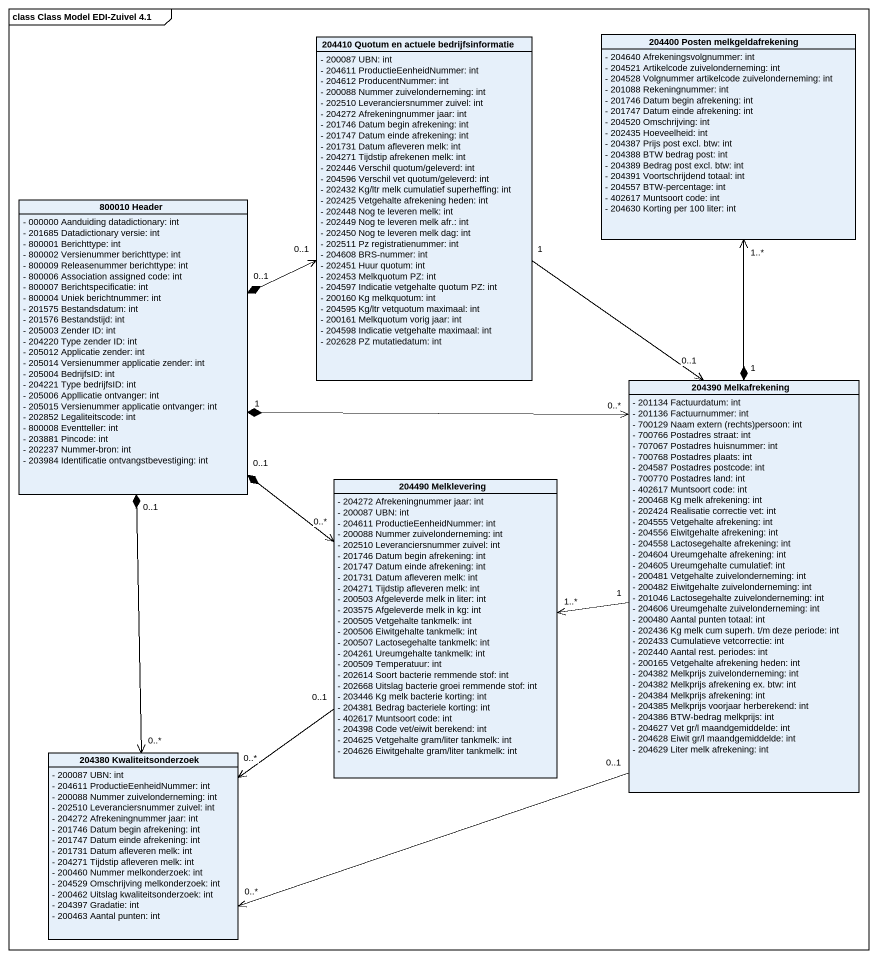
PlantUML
@startuml
mainframe class Class Model EDI-Zuivel 4.1
hide circle
hide empty members
skinparam classAttributeIconSize 0
class "204400 Posten melkgeldafrekening" as c204400_Posten {
  - 204640 Afrekeningsvolgnummer: int
  - 204521 Artikelcode zuivelonderneming: int
  - 204528 Volgnummer artikelcode zuivelonderneming: int
  - 201088 Rekeningnummer: int
  - 201746 Datum begin afrekening: int
  - 201747 Datum einde afrekening: int
  - 204520 Omschrijving: int
  - 202435 Hoeveelheid: int
  - 204387 Prijs post excl. btw: int
  - 204388 BTW bedrag post: int
  - 204389 Bedrag post excl. btw: int
  - 204391 Voortschrijdend totaal: int
  - 204557 BTW-percentage: int
  - 402617 Muntsoort code: int
  - 204630 Korting per 100 liter: int
}
class "204410 Quotum en actuele bedrijfsinformatie" as c204410_Quotum_en_actuele {
  - 200087 UBN: int
  - 204611 ProductieEenheidNummer: int
  - 204612 ProducentNummer: int
  - 200088 Nummer zuivelonderneming: int
  - 202510 Leveranciersnummer zuivel: int
  - 204272 Afrekeningnummer jaar: int
  - 201746 Datum begin afrekening: int
  - 201747 Datum einde afrekening: int
  - 201731 Datum afleveren melk: int
  - 204271 Tijdstip afrekenen melk: int
  - 202446 Verschil quotum/geleverd: int
  - 204596 Verschil vet quotum/geleverd: int
  - 202432 Kg/ltr melk cumulatief superheffing: int
  - 202425 Vetgehalte afrekening heden: int
  - 202448 Nog te leveren melk: int
  - 202449 Nog te leveren melk afr.: int
  - 202450 Nog te leveren melk dag: int
  - 202511 Pz registratienummer: int
  - 204608 BRS-nummer: int
  - 202451 Huur quotum: int
  - 202453 Melkquotum PZ: int
  - 204597 Indicatie vetgehalte quotum PZ: int
  - 200160 Kg melkquotum: int
  - 204595 Kg/ltr vetquotum maximaal: int
  - 200161 Melkquotum vorig jaar: int
  - 204598 Indicatie vetgehalte maximaal: int
  - 202628 PZ mutatiedatum: int
}
class "800010 Header" as c800010_Header {
  - 000000 Aanduiding datadictionary: int
  - 201685 Datadictionary versie: int
  - 800001 Berichttype: int
  - 800002 Versienummer berichttype: int
  - 800009 Releasenummer berichttype: int
  - 800006 Association assigned code: int
  - 800007 Berichtspecificatie: int
  - 800004 Uniek berichtnummer: int
  - 201575 Bestandsdatum: int
  - 201576 Bestandstijd: int
  - 205003 Zender ID: int
  - 204220 Type zender ID: int
  - 205012 Applicatie zender: int
  - 205014 Versienummer applicatie zender: int
  - 205004 BedrijfsID: int
  - 204221 Type bedrijfsID: int
  - 205006 Appllicatie ontvanger: int
  - 205015 Versienummer applicatie ontvanger: int
  - 202852 Legaliteitscode: int
  - 800008 Eventteller: int
  - 203881 Pincode: int
  - 202237 Nummer-bron: int
  - 203984 Identificatie ontvangstbevestiging: int
}
class "204390 Melkafrekening" as c204390_Melkafrekening {
  - 201134 Factuurdatum: int
  - 201136 Factuurnummer: int
  {field} - 700129 Naam extern (rechts)persoon: int
  - 700766 Postadres straat: int
  - 707067 Postadres huisnummer: int
  - 700768 Postadres plaats: int
  - 204587 Postadres postcode: int
  - 700770 Postadres land: int
  - 402617 Muntsoort code: int
  - 200468 Kg melk afrekening: int
  - 202424 Realisatie correctie vet: int
  - 204555 Vetgehalte afrekening: int
  - 204556 Eiwitgehalte afrekening: int
  - 204558 Lactosegehalte afrekening: int
  - 204604 Ureumgehalte afrekening: int
  - 204605 Ureumgehalte cumulatief: int
  - 200481 Vetgehalte zuivelonderneming: int
  - 200482 Eiwitgehalte zuivelonderneming: int
  - 201046 Lactosegehalte zuivelonderneming: int
  - 204606 Ureumgehalte zuivelonderneming: int
  - 200480 Aantal punten totaal: int
  - 202436 Kg melk cum superh. t/m deze periode: int
  - 202433 Cumulatieve vetcorrectie: int
  - 202440 Aantal rest. periodes: int
  - 200165 Vetgehalte afrekening heden: int
  - 204382 Melkprijs zuivelonderneming: int
  - 204382 Melkprijs afrekening ex. btw: int
  - 204384 Melkprijs afrekening: int
  - 204385 Melkprijs voorjaar herberekend: int
  - 204386 BTW-bedrag melkprijs: int
  - 204627 Vet gr/l maandgemiddelde: int
  - 204628 Eiwit gr/l maandgemiddelde: int
  - 204629 Liter melk afrekening: int
}
class "204490 Melklevering" as c204490_Melklevering {
  - 204272 Afrekeningnummer jaar: int
  - 200087 UBN: int
  - 204611 ProductieEenheidNummer: int
  - 200088 Nummer zuivelonderneming: int
  - 202510 Leveranciersnummer zuivel: int
  - 201746 Datum begin afrekening: int
  - 201747 Datum einde afrekening: int
  - 201731 Datum afleveren melk: int
  - 204271 Tijdstip afleveren melk: int
  - 200503 Afgeleverde melk in liter: int
  - 203575 Afgeleverde melk in kg: int
  - 200505 Vetgehalte tankmelk: int
  - 200506 Eiwitgehalte tankmelk: int
  - 200507 Lactosegehalte tankmelk: int
  - 204261 Ureumgehalte tankmelk: int
  - 200509 Temperatuur: int
  - 202614 Soort bacterie remmende stof: int
  - 202668 Uitslag bacterie groei remmende stof: int
  - 203446 Kg melk bacterie korting: int
  - 204381 Bedrag bacteriele korting: int
  - 402617 Muntsoort code: int
  - 204398 Code vet/eiwit berekend: int
  - 204625 Vetgehalte gram/liter tankmelk: int
  - 204626 Eiwitgehalte gram/liter tankmelk: int
}
class "204380 Kwaliteitsonderzoek" as c204380_Kwaliteitsonderzoek {
  - 200087 UBN: int
  - 204611 ProductieEenheidNummer: int
  - 200088 Nummer zuivelonderneming: int
  - 202510 Leveranciersnummer zuivel: int
  - 204272 Afrekeningnummer jaar: int
  - 201746 Datum begin afrekening: int
  - 201747 Datum einde afrekening: int
  - 201731 Datum afleveren melk: int
  - 204271 Tijdstip afleveren melk: int
  - 200460 Nummer melkonderzoek: int
  - 204529 Omschrijving melkonderzoek: int
  - 200462 Uitslag kwaliteitsonderzoek: int
  - 204397 Gradatie: int
  - 200463 Aantal punten: int
}
c204410_Quotum_en_actuele "1" --> "0..1" c204390_Melkafrekening
c800010_Header "0..1" *-right-> "0..1" c204410_Quotum_en_actuele
c800010_Header "1" *-right-> "0..*" c204390_Melkafrekening
c800010_Header "0..1" *--> "0..*" c204490_Melklevering
c800010_Header "0..1" *--> "0..*" c204380_Kwaliteitsonderzoek
c204390_Melkafrekening "1" *-up-> "1..*" c204400_Posten
c204390_Melkafrekening "1" -left-> "1..*" c204490_Melklevering
c204390_Melkafrekening "0..1" -left-> "0..*" c204380_Kwaliteitsonderzoek
c204490_Melklevering "0..1" --> "0..*" c204380_Kwaliteitsonderzoek
@enduml
